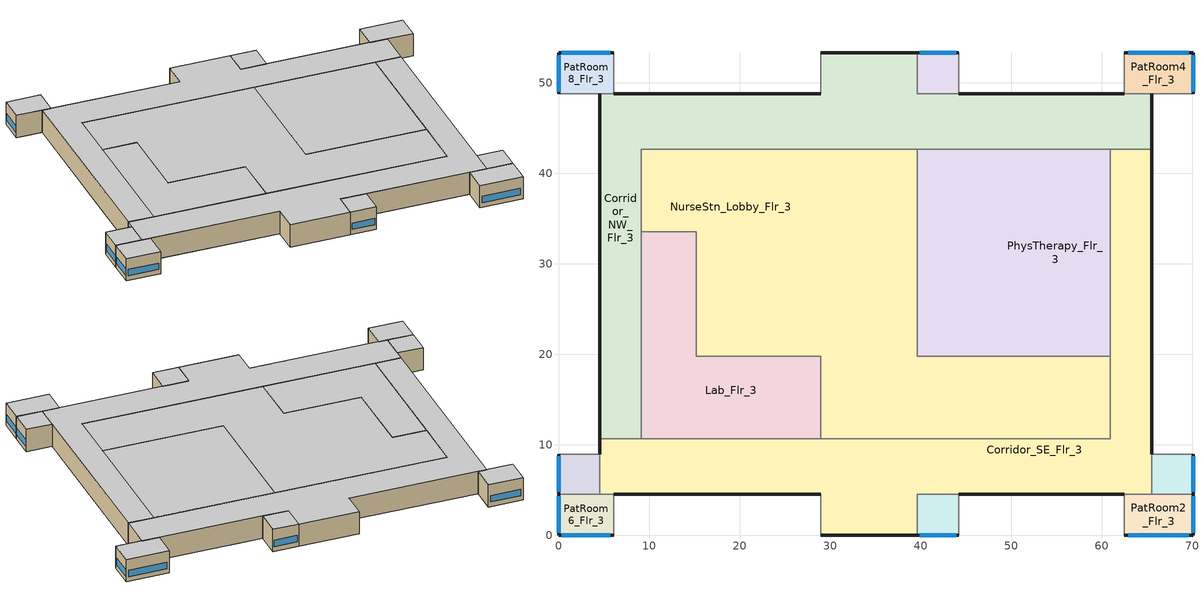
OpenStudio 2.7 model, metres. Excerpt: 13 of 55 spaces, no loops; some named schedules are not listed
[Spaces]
PatRoom5_Mult10_Flr_3
 floor to OR3_Flr_2: 44.2,53.34 44.2,48.77 39.62,48.77 39.62,53.34 z8.54
 wall outside: 44.2,53.34 39.62,53.34 z8.54:12.8
 wall to Corridor_NW_Flr_3: 39.62,53.34 39.62,48.77 44.2,48.77 z8.54:12.8
 wall adiabatic: 44.2,48.77 44.2,53.34 z8.54:12.8
 window: 43.92,53.34 39.9,53.34 z9.45:10.67
 ceiling to PatRoom5_Mult10_Flr_4: 44.2,48.77 44.2,53.34 39.62,53.34 39.62,48.77 z12.8
Corridor_SE_Flr_3
 floor to Corridor_Flr_2: 39.62,10.67 39.62,0 28.96,0 28.96,10.67 z8.54
 floor to OR_NurseStn_Lobby_Flr_2: 65.53,16.76 65.53,4.57 39.62,4.57 39.62,10.67 60.96,10.67 60.96,16.76 z8.54
 floor to ICU_Flr_2: 28.96,10.67 28.96,4.57 4.57,4.57 4.57,10.67 z8.54
 floor to OR2_Mult5_Flr_2: 65.53,42.67 65.53,41.15 60.96,41.15 60.96,42.67 z8.54
 floor adiabatic: 65.53,41.15 65.53,16.76 60.96,16.76 60.96,41.15 z8.54
 wall outside: 28.96,0 39.62,0 / 65.53,8.99 65.53,42.67 / 6.1,4.57 28.96,4.57 / 4.57,10.67 4.57,8.99 / 44.2,4.57 62.48,4.57 z8.54:12.8
 wall to PatRoom6_Flr_3: 4.57,4.57 6.1,4.57 z8.54:12.8
 wall to Corridor_NW_Flr_3: 65.53,42.67 60.96,42.67 / 9.14,10.67 4.57,10.67 z8.54:12.8
 wall to PatRoom7_Mult10_Flr_3: 4.57,8.99 4.57,4.57 z8.54:12.8
 wall to PatRoom3_Mult10_Flr_3: 65.53,4.57 65.53,8.99 z8.54:12.8
 wall to NurseStn_Lobby_Flr_3: 60.96,19.81 60.96,10.67 28.96,10.67 z8.54:12.8
 wall to PhysTherapy_Flr_3: 60.96,42.67 60.96,19.81 z8.54:12.8
 wall to PatRoom1_Mult10_Flr_3: 39.62,0 39.62,4.57 44.2,4.57 z8.54:12.8
 wall adiabatic: 28.96,4.57 28.96,0 z8.54:12.8
 wall to Lab_Flr_3: 28.96,10.67 9.14,10.67 z8.54:12.8
 wall to PatRoom2_Flr_3: 62.48,4.57 65.53,4.57 z8.54:12.8
 ceiling to Corridor_SE_Flr_4: 39.62,0 39.62,4.57 65.53,4.57 65.53,42.67 60.96,42.67 60.96,10.67 4.57,10.67 4.57,4.57 28.96,4.57 28.96,0 z12.8
PatRoom1_Mult10_Flr_3
 floor to OR_NurseStn_Lobby_Flr_2: 44.2,4.57 44.2,0 39.62,0 39.62,4.57 z8.54
 wall outside: 39.62,0 44.2,0 z8.54:12.8
 wall adiabatic: 44.2,0 44.2,4.57 z8.54:12.8
 window: 39.9,0 43.92,0 z9.45:10.67
 ceiling to PatRoom1_Mult10_Flr_4: 44.2,0 44.2,4.57 39.62,4.57 39.62,0 z12.8
PatRoom6_Flr_3
 floor to ICU_Flr_2: 6.1,4.57 6.1,0 0,0 0,4.57 z8.54
 wall outside: 0,4.57 0,0 6.1,0 z8.54:12.8
 wall to PatRoom7_Mult10_Flr_3: 4.57,4.57 0,4.57 z8.54:12.8
 wall adiabatic: 6.1,0 6.1,4.57 z8.54:12.8
 window: 0.37,0 5.73,0 / 0,4.3 0,0.27 z9.45:10.67
 ceiling to PatRoom6_Flr_4: 6.1,0 6.1,4.57 0,4.57 0,0 z12.8
PatRoom4_Flr_3
 floor to OR1_Flr_2: 70.1,53.34 70.1,48.77 62.48,48.77 62.48,53.34 z8.54
 wall outside: 70.1,48.77 70.1,53.34 62.48,53.34 z8.54:12.8
 wall adiabatic: 62.48,53.34 62.48,48.77 / 65.53,48.77 70.1,48.77 z8.54:12.8
 wall to Corridor_NW_Flr_3: 62.48,48.77 65.53,48.77 z8.54:12.8
 window: 69.65,53.34 62.94,53.34 / 70.1,49.04 70.1,53.07 z9.45:10.67
 ceiling to PatRoom4_Flr_4: 70.1,48.77 70.1,53.34 62.48,53.34 62.48,48.77 z12.8
PatRoom7_Mult10_Flr_3
 floor to ICU_Flr_2: 4.57,8.99 4.57,4.57 0,4.57 0,8.99 z8.54
 wall outside: 0,8.99 0,4.57 z8.54:12.8
 wall adiabatic: 4.57,8.99 0,8.99 z8.54:12.8
 window: 0,8.73 0,4.84 z9.45:10.67
 ceiling to PatRoom7_Mult10_Flr_4: 4.57,4.57 4.57,8.99 0,8.99 0,4.57 z12.8
PatRoom2_Flr_3
 floor to OR_NurseStn_Lobby_Flr_2: 70.1,4.57 70.1,0 62.48,0 62.48,4.57 z8.54
 wall outside: 62.48,0 70.1,0 70.1,4.57 z8.54:12.8
 wall adiabatic: 62.48,4.57 62.48,0 z8.54:12.8
 wall to PatRoom3_Mult10_Flr_3: 70.1,4.57 65.53,4.57 z8.54:12.8
 window: 70.1,0.27 70.1,4.3 / 62.94,0 69.65,0 z9.45:10.67
 ceiling to PatRoom2_Flr_4: 70.1,0 70.1,4.57 62.48,4.57 62.48,0 z12.8
Corridor_NW_Flr_3
 floor to OR1_Flr_2: 65.53,48.77 65.53,47.24 60.96,47.24 60.96,48.77 z8.54
 floor to Corridor_Flr_2: 39.62,53.34 39.62,42.67 28.96,42.67 28.96,53.34 z8.54
 floor to OR4_Flr_2: 48.77,47.24 48.77,42.67 39.62,42.67 39.62,47.24 z8.54
 floor to ICU_NurseStn_Lobby_Flr_2: 28.96,48.77 28.96,42.67 9.14,42.67 9.14,21.34 4.57,21.34 4.57,48.77 z8.54
 floor to OR_NurseStn_Lobby_Flr_2: 60.96,48.77 60.96,42.67 48.77,42.67 48.77,48.77 z8.54
 floor to OR3_Flr_2: 48.77,48.77 48.77,47.24 39.62,47.24 39.62,48.77 z8.54
 floor to OR2_Mult5_Flr_2: 65.53,47.24 65.53,42.67 60.96,42.67 60.96,47.24 z8.54
 floor to ICU_Flr_2: 9.14,21.34 9.14,10.67 4.57,10.67 4.57,21.34 z8.54
 wall outside: 4.57,48.77 4.57,10.67 / 65.53,42.67 65.53,48.77 / 39.62,53.34 28.96,53.34 / 28.96,48.77 6.1,48.77 / 62.48,48.77 44.2,48.77 z8.54:12.8
 wall to NurseStn_Lobby_Flr_3: 9.14,33.53 9.14,42.67 39.62,42.67 z8.54:12.8
 wall adiabatic: 28.96,53.34 28.96,48.77 z8.54:12.8
 wall to PhysTherapy_Flr_3: 39.62,42.67 60.96,42.67 z8.54:12.8
 wall to Lab_Flr_3: 9.14,10.67 9.14,33.53 z8.54:12.8
 wall to PatRoom8_Flr_3: 6.1,48.77 4.57,48.77 z8.54:12.8
 ceiling to Corridor_NW_Flr_4: 9.14,10.67 9.14,42.67 65.53,42.67 65.53,48.77 39.62,48.77 39.62,53.34 28.96,53.34 28.96,48.77 4.57,48.77 4.57,10.67 z12.8
PatRoom8_Flr_3
 floor to IC_PatRoom2_Flr_2: 6.1,53.34 6.1,48.77 0,48.77 0,53.34 z8.54
 wall outside: 6.1,53.34 0,53.34 0,48.77 z8.54:12.8
 wall adiabatic: 6.1,48.77 6.1,53.34 / 0,48.77 4.57,48.77 z8.54:12.8
 window: 5.73,53.34 0.37,53.34 / 0,53.07 0,49.04 z9.45:10.67
 ceiling to PatRoom8_Flr_4: 6.1,48.77 6.1,53.34 0,53.34 0,48.77 z12.8
Lab_Flr_3
 floor to ICU_NurseStn_Lobby_Flr_2: 15.24,33.53 15.24,21.34 9.14,21.34 9.14,33.53 z8.54
 floor to ICU_Flr_2: 15.24,21.34 15.24,19.81 28.96,19.81 28.96,10.67 9.14,10.67 9.14,21.34 z8.54
 wall to NurseStn_Lobby_Flr_3: 28.96,10.67 28.96,19.81 15.24,19.81 15.24,33.53 9.14,33.53 z8.54:12.8
 ceiling to Lab_Flr_4: 28.96,10.67 28.96,19.81 15.24,19.81 15.24,33.53 9.14,33.53 9.14,10.67 z12.8
PhysTherapy_Flr_3
 floor to OR4_Flr_2: 48.77,42.67 48.77,22.86 39.62,22.86 39.62,42.67 z8.54
 floor to OR_NurseStn_Lobby_Flr_2: 60.96,42.67 60.96,19.81 39.62,19.81 39.62,22.86 48.77,22.86 48.77,42.67 z8.54
 wall to NurseStn_Lobby_Flr_3: 39.62,42.67 39.62,19.81 60.96,19.81 z8.54:12.8
 ceiling to Radiology_Flr_4: 60.96,19.81 60.96,42.67 39.62,42.67 39.62,19.81 z12.8
NurseStn_Lobby_Flr_3
 floor to Corridor_Flr_2: 39.62,42.67 39.62,10.67 28.96,10.67 28.96,42.67 z8.54
 floor to OR_NurseStn_Lobby_Flr_2: 60.96,19.81 60.96,10.67 39.62,10.67 39.62,19.81 z8.54
 floor to ICU_NurseStn_Lobby_Flr_2: 28.96,42.67 28.96,21.34 15.24,21.34 15.24,33.53 9.14,33.53 9.14,42.67 z8.54
 floor to ICU_Flr_2: 28.96,21.34 28.96,19.81 15.24,19.81 15.24,21.34 z8.54
 ceiling to NurseStn_Lobby_Flr_4: 60.96,10.67 60.96,19.81 39.62,19.81 39.62,42.67 9.14,42.67 9.14,33.53 15.24,33.53 15.24,19.81 28.96,19.81 28.96,10.67 z12.8
PatRoom3_Mult10_Flr_3
 floor to OR_NurseStn_Lobby_Flr_2: 70.1,8.99 70.1,4.57 65.53,4.57 65.53,8.99 z8.54
 wall outside: 70.1,4.57 70.1,8.99 z8.54:12.8
 wall adiabatic: 70.1,8.99 65.53,8.99 z8.54:12.8
 window: 70.1,4.84 70.1,8.73 z9.45:10.67
 ceiling to PatRoom3_Mult10_Flr_4: 70.1,4.57 70.1,8.99 65.53,8.99 65.53,4.57 z12.8
[ClimateZones]
Climate Zone Institution Name 1=ASHRAE; Climate Zone Document Name 1=ANSI/ASHRAE Standard 169; Climate Zone Document Year 1=2006; Climate Zone Institution Name 2=CEC; Climate Zone Document Name 2=California Climate Zone Descriptions; Climate Zone Document Year 2=1995
[Building]
-Hospital-ASHRAE 169-2013-2A created: 2020-01-22 11:31:17 -0500: Standards Number of Stories=6; Standards Number of Above Ground Stories=5; Standards Building Type=Hospital
[Site]
Site 1: Terrain=City
[Space] Building Story=Building Story 4; Part of Total Floor Area=Yes
Name | Space Type | Thermal Zone
PatRoom5_Mult10_Flr_3 | Hospital PatRoom | PatRoom5_Mult10_Flr_3 ZN
NurseStn_Lobby_Flr_3 | Hospital NurseStn | NurseStn_Lobby_Flr_3 ZN
Corridor_SE_Flr_3 | Hospital Corridor | Corridor_SE_Flr_3 ZN
PatRoom1_Mult10_Flr_3 | Hospital PatRoom | PatRoom1_Mult10_Flr_3 ZN
PatRoom8_Flr_3 | Hospital PatRoom | PatRoom8_Flr_3 ZN
PatRoom6_Flr_3 | Hospital PatRoom | PatRoom6_Flr_3 ZN
PatRoom4_Flr_3 | Hospital PatRoom | PatRoom4_Flr_3 ZN
PatRoom3_Mult10_Flr_3 | Hospital PatRoom | PatRoom3_Mult10_Flr_3 ZN
PatRoom7_Mult10_Flr_3 | Hospital PatRoom | PatRoom7_Mult10_Flr_3 ZN
PatRoom2_Flr_3 | Hospital PatRoom | PatRoom2_Flr_3 ZN
Corridor_NW_Flr_3 | Hospital Corridor | Corridor_NW_Flr_3 ZN
Lab_Flr_3 | Hospital Lab | Lab_Flr_3 ZN
PhysTherapy_Flr_3 | Hospital PhysTherapy | PhysTherapy_Flr_3 ZN
[BuildingStory]
Building Story 4: Nominal Z Coordinate {m}=8.5366
[SpaceType] Standards Building Type=Hospital
Name | Default Schedule Set | Design Specification Outdoor Air Object | Standards Space Type
Hospital Corridor | Hospital Corridor Schedule Set | Hospital Corridor Ventilation | Corridor
Hospital Lab | Hospital Lab Schedule Set | Hospital Lab Ventilation | Lab
Hospital NurseStn | Hospital NurseStn Schedule Set | Hospital NurseStn Ventilation | NurseStn
Hospital PatRoom | Hospital PatRoom Schedule Set | Hospital PatRoom Ventilation | PatRoom
Hospital PhysTherapy | Hospital PhysTherapy Schedule Set | Hospital PhysTherapy Ventilation | PhysTherapy
[People:Definition] Number of People Calculation Method=People/Area; Fraction Radiant=0.3
Name | People per Space Floor Area {person/m2}
Hospital Corridor People Definition | 0.0107639
Hospital Lab People Definition; Hospital PatRoom People Definition; Hospital PhysTherapy People Definition | 0.0538196
Hospital NurseStn People Definition | 0.0143483
[People] Work Efficiency Schedule=Work Efficiency Schedule; Clothing Insulation Schedule=Clothing Schedule; Air Velocity Schedule=Air Velocity Schedule; Multiplier=1
Name | People Definition | Space or SpaceType
Hospital Corridor People | Hospital Corridor People Definition | Hospital Corridor
Hospital Lab People | Hospital Lab People Definition | Hospital Lab
Hospital NurseStn People | Hospital NurseStn People Definition | Hospital NurseStn
Hospital PatRoom People | Hospital PatRoom People Definition | Hospital PatRoom
Hospital PhysTherapy People | Hospital PhysTherapy People Definition | Hospital PhysTherapy
[Lights:Definition] Design Level Calculation Method=Watts/Area; Fraction Radiant=0.7; Fraction Visible=0.2; Return Air Fraction=0
Name | Watts per Space Floor Area {W/m2}
Hospital Corridor Lights Definition; Hospital NurseStn Lights Definition | 10.7639
Hospital Lab Lights Definition | 15.0695
Hospital PatRoom Lights Definition | 7.53474
Hospital PhysTherapy Lights Definition | 9.68752
[Lights] Fraction Replaceable=1
Name | Lights Definition | Space or SpaceType
Hospital Corridor Lights | Hospital Corridor Lights Definition | Hospital Corridor
Hospital Lab Lights | Hospital Lab Lights Definition | Hospital Lab
Hospital NurseStn Lights | Hospital NurseStn Lights Definition | Hospital NurseStn
Hospital PatRoom Lights | Hospital PatRoom Lights Definition | Hospital PatRoom
Hospital PhysTherapy Lights | Hospital PhysTherapy Lights Definition | Hospital PhysTherapy
[ElectricEquipment:Definition] Design Level Calculation Method=Watts/Area; Fraction Latent=0; Fraction Radiant=0.5; Fraction Lost=0
Name | Watts per Space Floor Area {W/m2}
Hospital Lab Elec Equip Definition | 43.0556
Hospital NurseStn Elec Equip Definition | 11.1945
Hospital PatRoom Elec Equip Definition | 21.5278
Hospital PhysTherapy Elec Equip Definition | 16.1459
[ElectricEquipment]
Name | Electric Equipment Definition | Space or SpaceType
Hospital Lab Elec Equip | Hospital Lab Elec Equip Definition | Hospital Lab
Hospital NurseStn Elec Equip | Hospital NurseStn Elec Equip Definition | Hospital NurseStn
Hospital PatRoom Elec Equip | Hospital PatRoom Elec Equip Definition | Hospital PatRoom
Hospital PhysTherapy Elec Equip | Hospital PhysTherapy Elec Equip Definition | Hospital PhysTherapy
[DesignSpecification:OutdoorAir] Outdoor Air Method=Sum
Name | Outdoor Air Flow per Floor Area {m3/s-m2} | Outdoor Air Flow per Person {m3/s-person} | Outdoor Air Flow Air Changes per Hour {1/hr}
Hospital Corridor Ventilation | 0.0003048
Hospital Lab Ventilation | 0.0009144 | 0.00471947
Hospital NurseStn Ventilation | 0.0003048 | 0.00235974
Hospital PatRoom Ventilation |  |  | 2
Hospital PhysTherapy Ventilation |  | 0.00707921
[DefaultScheduleSet] People Activity Level Schedule=Hospital ACTIVITY_SCH; Electric Equipment Schedule=Hospital BLDG_EQUIP_SCH; Infiltration Schedule=Hospital INFIL_SCH_PNNL
Name | Number of People Schedule | Lighting Schedule
Hospital Corridor Schedule Set | Hospital BLDG_OCC_SCH | Hospital BLDG_LIGHT_CORRIDOR_SCH
Hospital Lab Schedule Set; Hospital PhysTherapy Schedule Set | Hospital BLDG_OCC_SCH | Hospital BLDG_LIGHT_SCH
Hospital NurseStn Schedule Set | Hospital BLDG_OCC_EXTD_SCH | Hospital BLDG_LIGHT_NURSEFLR234_SCH
Hospital PatRoom Schedule Set | Hospital BLDG_OCC_EXTD_SCH | Hospital BLDG_LIGHT_SCH
[ThermostatSetpoint:DualSetpoint] Heating Setpoint Temperature Schedule=Hospital HTGSETP_SCH; Cooling Setpoint Temperature Schedule=Hospital CLGSETP_SCH
Hospital Corridor Thermostat 4; Hospital Corridor Thermostat 6; Hospital Lab Thermostat 1; Hospital NurseStn Thermostat 1; Hospital PatRoom Thermostat 1; Hospital PatRoom Thermostat 3; Hospital PatRoom Thermostat 5; Hospital PatRoom Thermostat 7; Hospital PatRoom Thermostat 9; Hospital PatRoom Thermostat 11; Hospital PatRoom Thermostat 13; Hospital PatRoom Thermostat 15; Hospital PhysTherapy Thermostat 1
[SpaceInfiltration:DesignFlowRate] Schedule=Hospital INFIL_SCH_PNNL; Design Flow Rate Calculation Method=Flow/ExteriorArea; Flow per Exterior Surface Area {m3/s-m2}=0.00102523; Constant Term Coefficient=0; Temperature Term Coefficient=0; Velocity Term Coefficient=0.224; Velocity Squared Term Coefficient=0
Name | Space or SpaceType
Corridor_NW_Flr_3 Infiltration | Corridor_NW_Flr_3
Corridor_SE_Flr_3 Infiltration | Corridor_SE_Flr_3
PatRoom1_Mult10_Flr_3 Infiltration | PatRoom1_Mult10_Flr_3
PatRoom2_Flr_3 Infiltration | PatRoom2_Flr_3
PatRoom3_Mult10_Flr_3 Infiltration | PatRoom3_Mult10_Flr_3
PatRoom4_Flr_3 Infiltration | PatRoom4_Flr_3
PatRoom5_Mult10_Flr_3 Infiltration | PatRoom5_Mult10_Flr_3
PatRoom6_Flr_3 Infiltration | PatRoom6_Flr_3
PatRoom7_Mult10_Flr_3 Infiltration | PatRoom7_Mult10_Flr_3
PatRoom8_Flr_3 Infiltration | PatRoom8_Flr_3
[ThermalZone] Use Ideal Air Loads=No
Name | Thermostat | Multiplier
Corridor_NW_Flr_3 ZN | Hospital Corridor Thermostat 4
Corridor_SE_Flr_3 ZN | Hospital Corridor Thermostat 6
Lab_Flr_3 ZN | Hospital Lab Thermostat 1
NurseStn_Lobby_Flr_3 ZN | Hospital NurseStn Thermostat 1
PatRoom1_Mult10_Flr_3 ZN | Hospital PatRoom Thermostat 1 | 10
PatRoom2_Flr_3 ZN | Hospital PatRoom Thermostat 3
PatRoom3_Mult10_Flr_3 ZN | Hospital PatRoom Thermostat 5 | 10
PatRoom4_Flr_3 ZN | Hospital PatRoom Thermostat 7
PatRoom5_Mult10_Flr_3 ZN | Hospital PatRoom Thermostat 9 | 10
PatRoom6_Flr_3 ZN | Hospital PatRoom Thermostat 11
PatRoom7_Mult10_Flr_3 ZN | Hospital PatRoom Thermostat 13 | 10
PatRoom8_Flr_3 ZN | Hospital PatRoom Thermostat 15
PhysTherapy_Flr_3 ZN | Hospital PhysTherapy Thermostat 1
[Schedule:Ruleset]
Name | Default Day Schedule | Summer Design Day Schedule | Winter Design Day Schedule
Clothing Schedule | Clothing Schedule Default Winter Clothes
Air Velocity Schedule | Air Velocity Schedule Default
Work Efficiency Schedule | Work Efficiency Schedule Default
Hospital BLDG_OCC_SCH | Hospital BLDG_OCC_SCH Default | Hospital BLDG_OCC_SCH Summer Design Day | Hospital BLDG_OCC_SCH Winter Design Day
Hospital ACTIVITY_SCH | Hospital ACTIVITY_SCH Default | Hospital ACTIVITY_SCH Summer Design Day | Hospital ACTIVITY_SCH Winter Design Day
Hospital BLDG_EQUIP_SCH | Hospital BLDG_EQUIP_SCH Default | Hospital BLDG_EQUIP_SCH Summer Design Day | Hospital BLDG_EQUIP_SCH Winter Design Day
Hospital INFIL_SCH_PNNL | Hospital INFIL_SCH_PNNL Default | Hospital INFIL_SCH_PNNL Summer Design Day | Hospital INFIL_SCH_PNNL Winter Design Day
Hospital HTGSETP_SCH | Hospital HTGSETP_SCH Default | Hospital HTGSETP_SCH Summer Design Day | Hospital HTGSETP_SCH Winter Design Day
Hospital CLGSETP_SCH | Hospital CLGSETP_SCH Default | Hospital CLGSETP_SCH Summer Design Day | Hospital CLGSETP_SCH Winter Design Day
Hospital BLDG_LIGHT_CORRIDOR_SCH | Hospital BLDG_LIGHT_CORRIDOR_SCH Default | Hospital BLDG_LIGHT_CORRIDOR_SCH Summer Design Day | Hospital BLDG_LIGHT_CORRIDOR_SCH Winter Design Day
Hospital BLDG_LIGHT_SCH | Hospital BLDG_LIGHT_SCH Default | Hospital BLDG_LIGHT_SCH Summer Design Day | Hospital BLDG_LIGHT_SCH Winter Design Day
Hospital BLDG_OCC_EXTD_SCH | Hospital BLDG_OCC_EXTD_SCH Default | Hospital BLDG_OCC_EXTD_SCH Summer Design Day | Hospital BLDG_OCC_EXTD_SCH Winter Design Day
Hospital BLDG_LIGHT_NURSEFLR234_SCH | Hospital BLDG_LIGHT_NURSEFLR234_SCH Default | Hospital BLDG_LIGHT_NURSEFLR234_SCH Summer Design Day | Hospital BLDG_LIGHT_NURSEFLR234_SCH Winter Design Day
[Schedule:Day]
Clothing Schedule Default Winter Clothes; Hospital BLDG_OCC_SCH Summer Design Day; Hospital BLDG_EQUIP_SCH Summer Design Day; Hospital BLDG_LIGHT_CORRIDOR_SCH Summer Design Day; Hospital BLDG_LIGHT_SCH Summer Design Day; Hospital BLDG_OCC_EXTD_SCH Summer Design Day; Hospital BLDG_LIGHT_NURSEFLR234_SCH Summer Design Day: 24, 0, 1
Clothing Schedule Summer Clothes: 24, 0, 0.5
Air Velocity Schedule Default: 24, 0, 0.2
Work Efficiency Schedule Default; Hospital BLDG_OCC_SCH Winter Design Day; Hospital BLDG_EQUIP_SCH Winter Design Day; Hospital BLDG_LIGHT_CORRIDOR_SCH Winter Design Day; Hospital BLDG_LIGHT_SCH Winter Design Day; Hospital BLDG_OCC_EXTD_SCH Winter Design Day; Hospital BLDG_LIGHT_NURSEFLR234_SCH Winter Design Day: 24, 0, 0
Hospital BLDG_OCC_SCH Default: 8, 0, 0, 16, 0, 0.05, 24, 0, 0
Hospital BLDG_OCC_SCH Sat Day: 7, 0, 0, 8, 0, 0.1, 9, 0, 0.3, 17, 0, 0.4, 19, 0, 0.1, 24, 0, 0
Hospital BLDG_OCC_SCH Wkdy Day: 7, 0, 0, 8, 0, 0.1, 9, 0, 0.5, 17, 0, 0.8, 18, 0, 0.5, 20, 0, 0.3, 22, 0, 0.2, 24, 0, 0
Hospital ACTIVITY_SCH Default; Hospital ACTIVITY_SCH Winter Design Day; Hospital ACTIVITY_SCH Summer Design Day: 24, 0, 120
Hospital BLDG_EQUIP_SCH Default: 8, 0, 0.261951, 16, 0, 0.349268, 24, 0, 0.261951
Hospital BLDG_EQUIP_SCH Sat Day: 7, 0, 0.349268, 8, 0, 0.487001, 18, 0, 0.633101, 24, 0, 0.349268
Hospital BLDG_EQUIP_SCH Wkdy Day: 7, 0, 0.349268, 8, 0, 0.681801, 16, 0, 0.876602, 22, 0, 0.584401, 23, 0, 0.523902, 24, 0, 0.349268
Hospital INFIL_SCH_PNNL Default; Hospital INFIL_SCH_PNNL Winter Design Day; Hospital INFIL_SCH_PNNL Summer Design Day; Hospital INFIL_SCH_PNNL Default|WntrDsn|SmrDsn|Sat|Wkdy Day: 24, 0, 0.25
Hospital HTGSETP_SCH Default; Hospital HTGSETP_SCH Winter Design Day; Hospital HTGSETP_SCH Summer Design Day: 24, 0, 21
Hospital CLGSETP_SCH Default; Hospital CLGSETP_SCH Winter Design Day; Hospital CLGSETP_SCH Summer Design Day: 24, 0, 24
Hospital BLDG_LIGHT_CORRIDOR_SCH Default; Hospital BLDG_LIGHT_NURSEFLR234_SCH Default: 8, 0, 0.5, 16, 0, 0.7, 24, 0, 0.5
Hospital BLDG_LIGHT_SCH Default: 8, 0, 0.05, 16, 0, 0.1, 24, 0, 0.05
Hospital BLDG_LIGHT_SCH Sat Day: 7, 0, 0.1, 8, 0, 0.2, 18, 0, 0.4, 24, 0, 0.1
Hospital BLDG_LIGHT_SCH Wkdy Day: 7, 0, 0.1, 8, 0, 0.5, 16, 0, 0.9, 23, 0, 0.3, 24, 0, 0.1
Hospital BLDG_OCC_EXTD_SCH Default: 8, 0, 0.4, 16, 0, 0.6, 24, 0, 0.4
Hospital BLDG_OCC_EXTD_SCH Sat Day: 7, 0, 0.4, 8, 0, 0.5, 17, 0, 0.6, 19, 0, 0.5, 24, 0, 0.4
Hospital BLDG_OCC_EXTD_SCH Wkdy Day: 7, 0, 0.4, 8, 0, 0.5, 9, 0, 0.6, 17, 0, 0.8, 18, 0, 0.6, 20, 0, 0.5, 24, 0, 0.4
[Schedule:Rule] Date Specification Type=DateRange; Start Day=1
Name | Schedule Ruleset | Rule Order | Day Schedule | Start Month | End Month | End Day | Apply Saturday | Apply Monday | Apply Tuesday | Apply Wednesday | Apply Thursday | Apply Friday
Schedule Rule 1 | Clothing Schedule | 0 | Clothing Schedule Summer Clothes | 5 | 9 | 30
Schedule Rule 2 | Hospital BLDG_OCC_SCH | 1 | Hospital BLDG_OCC_SCH Sat Day | 1 | 12 | 31 | Yes
Schedule Rule 3 | Hospital BLDG_OCC_SCH | 0 | Hospital BLDG_OCC_SCH Wkdy Day | 1 | 12 | 31 |  | Yes | Yes | Yes | Yes | Yes
Schedule Rule 6 | Hospital BLDG_EQUIP_SCH | 1 | Hospital BLDG_EQUIP_SCH Sat Day | 1 | 12 | 31 | Yes
Schedule Rule 7 | Hospital BLDG_EQUIP_SCH | 0 | Hospital BLDG_EQUIP_SCH Wkdy Day | 1 | 12 | 31 |  | Yes | Yes | Yes | Yes | Yes
Schedule Rule 8 | Hospital INFIL_SCH_PNNL | 0 | Hospital INFIL_SCH_PNNL Default|WntrDsn|SmrDsn|Sat|Wkdy Day | 1 | 12 | 31 | Yes | Yes | Yes | Yes | Yes | Yes
Schedule Rule 9 | Hospital BLDG_LIGHT_CORRIDOR_SCH | 1 | Hospital BLDG_LIGHT_CORRIDOR_SCH Sat Day | 1 | 12 | 31 | Yes
Schedule Rule 10 | Hospital BLDG_LIGHT_CORRIDOR_SCH | 0 | Hospital BLDG_LIGHT_CORRIDOR_SCH Wkdy Day | 1 | 12 | 31 |  | Yes | Yes | Yes | Yes | Yes
Schedule Rule 11 | Hospital BLDG_LIGHT_SCH | 1 | Hospital BLDG_LIGHT_SCH Sat Day | 1 | 12 | 31 | Yes
Schedule Rule 12 | Hospital BLDG_LIGHT_SCH | 0 | Hospital BLDG_LIGHT_SCH Wkdy Day | 1 | 12 | 31 |  | Yes | Yes | Yes | Yes | Yes
Schedule Rule 13 | Hospital BLDG_OCC_EXTD_SCH | 1 | Hospital BLDG_OCC_EXTD_SCH Sat Day | 1 | 12 | 31 | Yes
Schedule Rule 14 | Hospital BLDG_OCC_EXTD_SCH | 0 | Hospital BLDG_OCC_EXTD_SCH Wkdy Day | 1 | 12 | 31 |  | Yes | Yes | Yes | Yes | Yes
Schedule Rule 23 | Hospital BLDG_LIGHT_NURSEFLR234_SCH | 1 | Hospital BLDG_LIGHT_NURSEFLR234_SCH Sat Day | 1 | 12 | 31 | Yes
Schedule Rule 24 | Hospital BLDG_LIGHT_NURSEFLR234_SCH | 0 | Hospital BLDG_LIGHT_NURSEFLR234_SCH Wkdy Day | 1 | 12 | 31 |  | Yes | Yes | Yes | Yes | Yes
